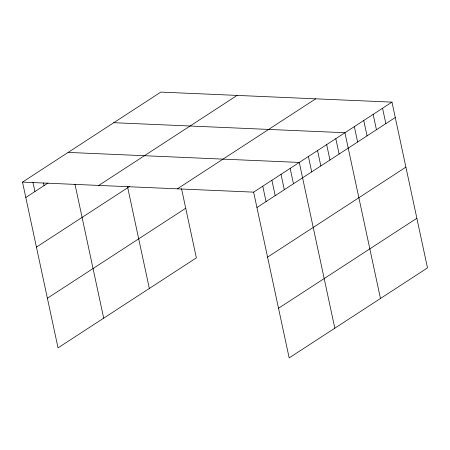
<?xml version="1.0" encoding="UTF-8"?>
<svg xmlns="http://www.w3.org/2000/svg" width="450" height="450" viewBox="0 0 450 450"><rect width="100%" height="100%" fill="white"/><g stroke="black" fill="none" stroke-linecap="round" stroke-linejoin="round"><path stroke-width="0.67" d="M181.541 188.724L196.363 257.856L58.033 347.867L22.5 182.115L160.83 92.098L391.967 102.133L427.5 267.885L289.17 357.902L253.637 192.144L391.967 102.133M25.796 197.494L48.049 183.009M98.775 185.422L237.105 95.411M36.433 247.118L129.499 186.559M177.362 188.831L315.692 98.82M47.396 298.243L185.726 208.232M256.933 207.523L395.263 117.512M267.57 257.147L405.9 167.136M278.533 308.272L416.863 218.261M113.799 122.704L344.931 132.733L380.469 298.491M68.147 152.409L299.284 162.439L334.822 328.196M22.5 182.115L253.637 192.144M382.556 108.253L385.858 123.632M373.151 114.373L376.447 129.752M363.746 120.493L367.043 135.872M354.341 126.613L357.637 141.992M335.801 138.679L339.103 154.058M326.672 144.619L329.968 159.998M317.543 150.559L320.839 165.938M308.413 156.499L311.709 171.877M290.154 168.379L293.451 183.757M281.025 174.319L284.321 189.697M271.896 180.264L275.192 195.643M262.766 186.204L266.062 201.583M127.451 186.401L149.333 288.461M74.948 184.112L103.686 318.167M43.481 182.936L44.055 185.608M32.918 182.188L34.926 191.548"/></g></svg>
